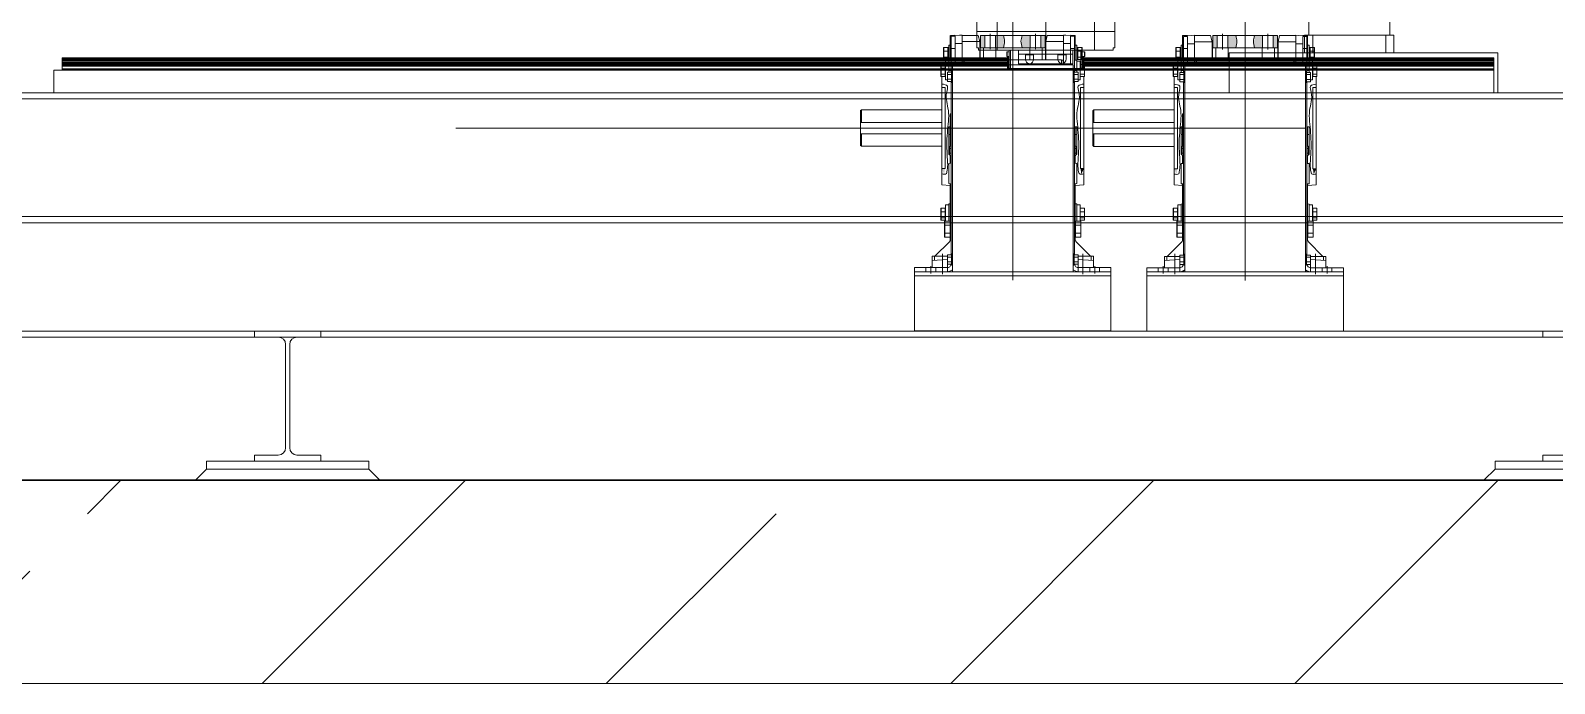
# Model space of a CAD drawing. Header units: millimetres. Extents: x 51154 to 151340, y -24069 to 30962.
# Drawn here: x 117913 to 119790, y -4100 to -3296 of the extents above; entities that cross this region are included whole.
import ezdxf

# ---------------------------------------------------------------- set-up
doc = ezdxf.new("R2010")
doc.units = ezdxf.units.MM
doc.linetypes.add('IMPORT-CENTER _5_', pattern=[10160, 6350, -1270, 1270, -1270])
for name, color, linetype, lineweight, true_color in [('_____KCI_M_1_Centerlines-1', 9, 'IMPORT-CENTER _5_', 9, 0x808080), ('Ломаная-1-1', 9, 'Continuous', 9, 0x808080), ('Партер_ТХ_для_Разрез_dwg _2_-1', 9, 'Continuous', 9, 0x808080)]:
    doc.layers.add(name, color=color, linetype=linetype, lineweight=lineweight, true_color=true_color)
for name, color, linetype, lineweight in [('Стены', 7, 'Continuous', 9), ('Структура _1_', 7, 'Continuous', 18), ('Штриховка разреза-2', 7, 'Continuous', 9)]:
    doc.layers.add(name, color=color, linetype=linetype, lineweight=lineweight)

# ---------------------------------------------------------------- blocks, each defined once
blk = doc.blocks.new('Партер_ТХ_для_Разрез_dwg_A$Cc40ad28d-8380828-Разрез 1-1')
at = {"layer": 'Ломаная-1-1'}
for p, q in [((115086.2, -3532.3), (119976.2, -3532.3)), ((115086.2, -3666), (119976.2, -3666)), ((118227, -3682.3), (118227, -3809.5)), ((118232, -3809.5), (118232, -3682.3)), ((114984.8, -3849), (120065, -3849)), ((118129.5, -3835.9), (118116.4, -3849)), ((119717.2, -3835.9), (119704, -3849))]:
    blk.add_line(p, q, dxfattribs=at)
at = {"layer": 'Ломаная-1-1', "flags": 128}
for points in [[(119389.5, -3372.2), (119720.5, -3372.2), (119720.5, -3323.2), (119389.5, -3323.2)], [(119976.2, -3524.8), (115086.2, -3524.8), (115086.2, -3673.4), (119976.2, -3673.4)]]:
    blk.add_lwpolyline(points, close=True, dxfattribs=at)
for points in [[(115133.7, -3379.7), (115104.2, -3379.7), (115104.2, -3372.3), (115186.2, -3372.3), (119876.2, -3372.3), (119958.2, -3372.3), (119958.2, -3379.6), (119928.7, -3379.6)], [(115156.7, -3379.7), (115186.2, -3379.7), (119876.2, -3379.7), (119905.7, -3379.6)], [(118241, -3673.3), (118270.5, -3673.3), (118270.5, -3665.9), (118188.5, -3665.9), (118188.5, -3673.3), (118218, -3673.3)], [(119828.7, -3673.3), (119858.2, -3673.3), (119858.2, -3665.9), (119776.2, -3665.9), (119776.2, -3673.3), (119805.7, -3673.3)], [(118329.5, -3835.9), (118129.5, -3835.9), (118129.5, -3825.9), (118229.5, -3825.9), (118329.5, -3825.9), (118329.5, -3835.9), (118342.7, -3849)], [(118218, -3818.5), (118188.5, -3818.5), (118188.5, -3825.9), (118270.5, -3825.9), (118270.5, -3818.5), (118241, -3818.5)], [(119930.3, -3849), (119917.2, -3835.9), (119717.2, -3835.9), (119717.2, -3825.9), (119817.2, -3825.9), (119917.2, -3825.9), (119917.2, -3835.9)], [(119805.7, -3818.5), (119776.2, -3818.5), (119776.2, -3825.9), (119858.2, -3825.9), (119858.2, -3818.5), (119828.7, -3818.5)]]:
    blk.add_lwpolyline(points, dxfattribs=at)
at = {"layer": 'Ломаная-1-1'}
for centre, start, end in [((118218, -3682.3), 0, 90), ((118241, -3682.3), 90, 180), ((118218, -3809.5), 270, 0), ((118241, -3809.5), 180, 270)]:
    blk.add_arc(centre, 9, start, end, dxfattribs=at)
blk = doc.blocks.new('Партер_ТХ_для_Разрез_dwg_A$Ca032e617-8380829-Разрез 1-1')
at = {"layer": 'Ломаная-1-1', "flags": 128}
for points in [[(119587.6, -3301.2), (119587.6, -3284.2), (119562.6, -3284.2), (119512.6, -3284.2), (119487.6, -3284.2), (119487.6, -3301.2)], [(119492.6, -3323.2), (119482.6, -3323.2), (119482.6, -3301.2), (119492.6, -3301.2)], [(119582.6, -3301.2), (119492.6, -3301.2), (119492.6, -3323.2), (119582.6, -3323.2), (119582.6, -3301.2), (119592.6, -3301.2)], [(119592.6, -3301.2), (119592.6, -3323.2), (119582.6, -3323.2)]]:
    blk.add_lwpolyline(points, dxfattribs=at)
blk = doc.blocks.new('Партер_ТХ_для_Разрез_dwg _2_-8380805-Разрез 1-1')
at = {"layer": 'Ломаная-1-1'}
h = blk.add_hatch(color=256, dxfattribs=at)
h.paths.add_polyline_path([(119101.5, -3316.7), (119111.5, -3316.7), (119112.3, -3304.7), (119111.5, -3301.7), (119101.5, -3301.7)], flags=0)
h.paths.add_polyline_path([(119163, -3316.7), (119163, -3301.7), (119157.5, -3301.7), (119157.5, -3316.7)], flags=0)
h.paths.add_polyline_path([(119088.5, -3316.7), (119088.5, -3301.7), (119083, -3301.7), (119083, -3316.7)], flags=0)
h.paths.add_polyline_path([(119144.5, -3316.7), (119144.5, -3301.7), (119134.5, -3301.7), (119133.7, -3313.7), (119134.5, -3316.7)], flags=0)
h = blk.add_hatch(color=256, dxfattribs=at)
h.paths.add_polyline_path([(119387.8, -3316.8), (119397.8, -3316.8), (119398.6, -3304.8), (119397.8, -3301.8), (119387.8, -3301.8)], flags=0)
h.paths.add_polyline_path([(119449.3, -3316.8), (119449.3, -3301.8), (119443.8, -3301.8), (119443.8, -3316.8)], flags=0)
h.paths.add_polyline_path([(119374.8, -3316.8), (119374.8, -3301.8), (119369.3, -3301.8), (119369.3, -3316.8)], flags=0)
h.paths.add_polyline_path([(119430.8, -3316.8), (119430.8, -3301.8), (119420.8, -3301.8), (119420, -3313.8), (119420.8, -3316.8)], flags=0)
h = blk.add_hatch(color=256, dxfattribs=at)
h.paths.add_polyline_path([(119039.5, -3465.7), (119041.8, -3439.1), (119039.5, -3415.7)], flags=0)
h.paths.add_polyline_path([(119038.5, -3472.7), (119039.5, -3465.7), (119035.5, -3465.7)], flags=0)
h = blk.add_hatch(color=256, dxfattribs=at)
h.paths.add_polyline_path([(119325.8, -3465.8), (119328.1, -3439.2), (119325.8, -3415.8)], flags=0)
h.paths.add_polyline_path([(119324.8, -3472.8), (119325.8, -3465.8), (119321.8, -3465.8)], flags=0)
for points in [[(119207.5, -3472.7), (119210.5, -3465.7), (119206.5, -3465.7)], [(119493.8, -3472.8), (119496.8, -3465.8), (119492.8, -3465.8)]]:
    blk.add_hatch(color=256, dxfattribs=at).paths.add_polyline_path(points, flags=0)
at = {"layer": '_____KCI_M_1_Centerlines-1'}
blk.add_line((119123, -2849.2), (119123, -3603.3), dxfattribs=at)
at = {"layer": 'Ломаная-1-1'}
for p, q in [((119409.3, -2849.3), (119409.3, -3603.4)), ((119163.6, -3177.1), (119163.6, -3331.6)), ((119060.5, -3301.3), (119051.5, -3301.7)), ((119088.5, -3301.7), (119088.5, -3316.7)), ((119095, -3299.7), (119095, -3318.7)), ((119101.5, -3301.7), (119101.5, -3316.7)), ((119144.5, -3301.7), (119144.5, -3316.7)), ((119151, -3299.7), (119151, -3318.7)), ((119157.5, -3301.7), (119157.5, -3316.7)), ((119185.5, -3301.3), (119194.5, -3301.7)), ((119346.8, -3301.4), (119337.8, -3301.8)), ((119374.8, -3301.8), (119374.8, -3316.8)), ((119381.3, -3299.8), (119381.3, -3318.8)), ((119387.8, -3301.8), (119387.8, -3316.8)), ((119430.8, -3301.8), (119430.8, -3316.8)), ((119437.3, -3299.8), (119437.3, -3318.8)), ((119443.8, -3301.8), (119443.8, -3316.8)), ((119471.8, -3301.4), (119480.8, -3301.8)), ((119037.9, -3316.3), (119043, -3316.3)), ((119043.2, -3317.2), (119044, -3317.2)), ((119047, -3322.1), (119046, -3322.1)), ((119060.5, -3311.7), (119052, -3311.7)), ((119052, -3317.7), (119052, -3337.7)), ((119086.8, -3331.7), (119086.8, -3316.7)), ((119087, -3316.7), (119087, -3331.7)), ((119102, -3316.7), (119102, -3331.7)), ((119116, -3321.9), (119116, -3327.4)), ((119118.6, -3319.7), (119118.6, -3342.2)), ((119130.2, -3319.7), (119130.2, -3324.5)), ((119144, -3331.7), (119144, -3316.7)), ((119159, -3331.7), (119159, -3316.7)), ((119159.2, -3316.7), (119159.2, -3331.7)), ((119185.5, -3309.2), (119163.5, -3309.2)), ((119185.5, -3311.7), (119185.5, -3337.7)), ((119202.8, -3317.2), (119202, -3317.2)), ((119208.6, -3321.9), (119211.2, -3321.9)), ((119324.2, -3316.4), (119329.3, -3316.4)), ((119329.5, -3317.3), (119330.3, -3317.3)), ((119333.3, -3322.2), (119332.3, -3322.2)), ((119346.8, -3311.8), (119338.3, -3311.8)), ((119338.3, -3317.8), (119338.3, -3337.8)), ((119373.1, -3331.8), (119373.1, -3316.8)), ((119373.3, -3316.8), (119373.3, -3331.8)), ((119388.3, -3316.8), (119388.3, -3331.8)), ((119430.3, -3331.8), (119430.3, -3316.8)), ((119445.3, -3331.8), (119445.3, -3316.8)), ((119445.5, -3316.8), (119445.5, -3331.8)), ((119471.8, -3309.3), (119449.8, -3309.3)), ((119471.8, -3311.8), (119471.8, -3337.8)), ((119489.1, -3317.3), (119488.3, -3317.3)), ((119116.6, -3329.7), (117951.5, -3329.7)), ((119116.6, -3331.3), (117951.5, -3331.3)), ((119116.6, -3331.6), (117951.5, -3331.6)), ((119116.6, -3332.7), (117951.5, -3332.7)), ((119116.6, -3333.2), (117951.5, -3333.2)), ((119116.6, -3335.6), (117951.5, -3335.6)), ((119116.6, -3336.8), (117951.5, -3336.8)), ((119116.6, -3337.1), (117951.5, -3337.1)), ((119116.6, -3338.3), (117951.5, -3338.3)), ((119116.6, -3339.6), (117951.5, -3339.6)), ((119034.5, -3341.9), (119034.5, -3349.1)), ((119034.7, -3337.3), (119039.8, -3337.3)), ((119044, -3330.2), (119043.2, -3330.2)), ((119044, -3332.2), (119044, -3344.7)), ((119062.5, -3335.2), (119063, -3334.7)), ((119116.6, -3338.7), (119116.6, -3336.1)), ((119183.5, -3335.2), (119183, -3334.7)), ((119202, -3330.2), (119202.8, -3330.2)), ((119206, -3337.5), (119206.2, -3337.3)), ((119208.6, -3343.2), (119208.6, -3342.2)), ((119715.8, -3329.7), (119210.6, -3329.7)), ((119715.8, -3330.1), (119210.6, -3330.1)), ((119715.8, -3331.3), (119210.6, -3331.3)), ((119715.8, -3331.6), (119210.6, -3331.6)), ((119715.8, -3332.7), (119210.6, -3332.7)), ((119715.8, -3333.2), (119210.6, -3333.2)), ((119715.8, -3335.1), (119210.6, -3335.1)), ((119715.8, -3335.6), (119210.6, -3335.6)), ((119210.6, -3338.7), (119210.6, -3336.1)), ((119715.8, -3336.8), (119210.6, -3336.8)), ((119715.8, -3337.1), (119210.6, -3337.1)), ((119715.8, -3338.3), (119210.6, -3338.3)), ((119715.8, -3339.3), (119210.6, -3339.3)), ((119715.8, -3339.6), (119210.6, -3339.6)), ((119320.8, -3342), (119320.8, -3349.3)), ((119321, -3337.4), (119326.1, -3337.4)), ((119330.3, -3330.3), (119329.5, -3330.3)), ((119330.3, -3332.3), (119330.3, -3344.8)), ((119348.8, -3335.3), (119349.3, -3334.8)), ((119469.8, -3335.3), (119469.3, -3334.8)), ((119488.3, -3330.3), (119489.1, -3330.3)), ((119492.3, -3337.6), (119492.5, -3337.4)), ((119116.6, -3342.8), (117951.5, -3342.8)), ((117951.5, -3343.2), (117951.5, -3344.2)), ((119034.7, -3352.2), (119039.8, -3352.2)), ((119042.5, -3349.8), (119042.5, -3355.6)), ((119203.5, -3355.6), (119198.5, -3355.6)), ((119211.3, -3352.2), (119206.2, -3352.2)), ((119715.8, -3342.8), (119210.6, -3342.8)), ((119321, -3352.3), (119326.1, -3352.3)), ((119328.8, -3349.9), (119328.8, -3355.7)), ((119489.8, -3355.7), (119484.8, -3355.7)), ((119497.6, -3352.3), (119492.5, -3352.3)), ((118436.9, -3415.7), (119197.5, -3415.7)), ((118723.2, -3415.8), (119483.8, -3415.8)), ((118935.5, -3422.7), (118935.5, -3408.7)), ((119221.8, -3422.8), (119221.8, -3408.8)), ((119045.5, -3443.8), (119044, -3443.7)), ((119045.5, -3440.8), (119047, -3440.8)), ((119045.5, -3446.6), (119047, -3446.6)), ((119046, -3449.5), (119046, -3459.1)), ((119200, -3449.5), (119200, -3459.1)), ((119331.8, -3443.9), (119330.3, -3443.8)), ((119331.8, -3440.9), (119333.3, -3440.9)), ((119331.8, -3446.7), (119333.3, -3446.7)), ((119332.3, -3449.6), (119332.3, -3459.2)), ((119486.3, -3449.6), (119486.3, -3459.2)), ((119200, -3484.3), (119200, -3494.3)), ((119486.3, -3484.4), (119486.3, -3494.4)), ((119047, -3494.3), (119046, -3494.3)), ((119333.3, -3494.4), (119332.3, -3494.4)), ((119034.7, -3514.3), (119039.8, -3514.3)), ((119039.8, -3529.2), (119040, -3528.9)), ((119211.3, -3514.3), (119206.2, -3514.3)), ((119321, -3514.4), (119326.1, -3514.4)), ((119497.6, -3514.4), (119492.5, -3514.4)), ((119047, -3532.2), (119046, -3532.2)), ((119046, -3548.2), (119047, -3548.2)), ((119200, -3532.2), (119199, -3532.2)), ((119199, -3548.2), (119200, -3548.2)), ((119333.3, -3532.3), (119332.3, -3532.3)), ((119332.3, -3548.3), (119333.3, -3548.3)), ((119486.3, -3532.3), (119485.3, -3532.3)), ((119485.3, -3548.3), (119486.3, -3548.3)), ((119045.1, -3555.7), (119027.1, -3573.7)), ((119200.9, -3555.7), (119218.9, -3573.7)), ((119331.4, -3555.8), (119313.4, -3573.8)), ((119487.2, -3555.8), (119505.2, -3573.8)), ((119022, -3585.7), (119022, -3594.7)), ((119026.4, -3573.7), (119026.4, -3578.5)), ((119036.5, -3570.7), (119036.5, -3595.7)), ((119042.5, -3574.8), (119047.5, -3574.8)), ((119203.5, -3580.6), (119198.5, -3580.6)), ((119209.5, -3570.7), (119209.5, -3595.7)), ((119219.7, -3573.7), (119219.7, -3578.5)), ((119222.5, -3587.7), (119222.5, -3578.7)), ((119224, -3585.7), (119224, -3594.7)), ((119308.3, -3585.8), (119308.3, -3594.8)), ((119312.6, -3573.8), (119312.6, -3578.7)), ((119322.8, -3570.8), (119322.8, -3595.8)), ((119328.8, -3574.9), (119333.8, -3574.9)), ((119489.8, -3580.7), (119484.8, -3580.7)), ((119495.8, -3570.8), (119495.8, -3595.8)), ((119506, -3573.8), (119506, -3578.7)), ((119508.8, -3587.8), (119508.8, -3578.8)), ((119510.3, -3585.8), (119510.3, -3594.8)), ((119016, -3587.7), (119016, -3592.7)), ((119028, -3587.7), (119028, -3592.7)), ((119218, -3587.7), (119218, -3592.7)), ((119230, -3587.7), (119230, -3592.7)), ((119302.3, -3587.8), (119302.3, -3592.8)), ((119314.3, -3587.8), (119314.3, -3592.8)), ((119504.3, -3587.8), (119504.3, -3592.8)), ((119516.3, -3587.8), (119516.3, -3592.8)), ((119474, -3849.1), (115674.7, -3849.1))]:
    blk.add_line(p, q, dxfattribs=at)
at = {"layer": 'Ломаная-1-1', "flags": 128}
for points in [[(119103.6, -3279.7), (119078.6, -3279.7), (119078.6, -3296.7), (119103.6, -3296.7), (119103.6, -3319.7), (119223.6, -3319.7), (119246.5, -3319.7), (119246.5, -3317.2)], [(119223.6, -3279.7), (119103.6, -3279.7), (119103.6, -3296.7), (119223.6, -3296.7), (119223.6, -3319.7)], [(119046, -3332.1), (119046, -3322.1), (119046, -3301.7), (119051.5, -3301.4), (119051.5, -3301.7), (119051.5, -3302.7)], [(119047, -3346.9), (119047, -3317.7), (119052, -3317.7), (119052, -3302.7), (119047, -3302.7), (119047, -3317.7)], [(119057.5, -3301.4), (119060.5, -3301.3), (119060.5, -3311.7), (119060.5, -3337.7)], [(119060.5, -3301.7), (119080.5, -3301.7), (119082.5, -3309.2)], [(119246.7, -3316.7), (119248.6, -3316.7), (119248.6, -3296.7), (119223.6, -3296.7), (119103.6, -3296.7), (119078.6, -3296.7), (119078.6, -3316.7), (119080.4, -3316.7)], [(119083, -3316.7), (119083, -3301.7), (119163, -3301.7), (119163, -3316.7), (119163.2, -3316.7), (119163.2, -3331.7)], [(119185.5, -3301.7), (119165.5, -3301.7), (119163.5, -3309.2), (119163.5, -3331.7)], [(119188.5, -3301.4), (119185.5, -3301.3), (119185.5, -3311.7), (119194, -3311.7)], [(119199, -3346.9), (119199, -3317.7), (119199, -3302.7), (119194, -3302.7), (119194, -3317.7)], [(119194.5, -3302.7), (119194.5, -3301.7), (119194.5, -3301.4), (119200, -3301.7), (119200, -3322.1)], [(119332.3, -3332.2), (119332.3, -3322.2), (119332.3, -3301.8), (119337.8, -3301.5), (119337.8, -3301.8), (119337.8, -3302.8)], [(119333.3, -3347.1), (119333.3, -3317.8), (119338.3, -3317.8), (119338.3, -3302.8), (119333.3, -3302.8), (119333.3, -3317.8)], [(119343.8, -3301.5), (119346.8, -3301.4), (119346.8, -3311.8), (119346.8, -3337.8)], [(119346.8, -3301.8), (119366.8, -3301.8), (119368.8, -3309.3)], [(119369.3, -3316.8), (119369.3, -3301.8), (119449.3, -3301.8), (119449.3, -3316.8), (119449.5, -3316.8), (119449.5, -3331.8)], [(119471.8, -3301.8), (119451.8, -3301.8), (119449.8, -3309.3), (119449.8, -3331.8)], [(119474.8, -3301.5), (119471.8, -3301.4), (119471.8, -3311.8), (119480.3, -3311.8)], [(119485.3, -3347.1), (119485.3, -3317.8), (119485.3, -3302.8), (119480.3, -3302.8), (119480.3, -3317.8)], [(119480.8, -3302.8), (119480.8, -3301.8), (119480.8, -3301.5), (119486.3, -3301.8), (119486.3, -3322.2)], [(119043.2, -3317.7), (119043.2, -3316.5), (119043, -3316.3), (119043, -3320.8), (119037.9, -3320.8), (119037.9, -3316.3), (119037.7, -3316.5), (119037.7, -3320.9), (119037.9, -3320.8), (119037.9, -3328.3), (119043, -3328.3), (119043.2, -3328.1), (119043.2, -3323.7), (119043.2, -3320.9), (119043.2, -3323)], [(119037.7, -3320.9), (119037.7, -3328.1), (119037.7, -3330.9), (119037.9, -3331.2)], [(119043.2, -3319.7), (119043.2, -3320.9), (119043, -3320.8), (119043, -3328.3), (119043, -3331.2), (119043.2, -3330.9), (119043.2, -3330.2)], [(119046, -3313.6), (119044, -3313.7), (119044, -3332.2), (119046, -3332.1), (119047, -3332.1)], [(119060.5, -3309.2), (119082.5, -3309.2), (119082.5, -3331.7)], [(119103.6, -3319.7), (119080.6, -3319.7), (119080.6, -3317.2)], [(119082.8, -3331.7), (119082.8, -3316.7), (119083, -3316.7), (119163, -3316.7)], [(119118.6, -3327.4), (119116, -3327.4), (119115.6, -3327), (119115.6, -3322.3), (119116, -3321.9), (119118.6, -3321.9)], [(119208.6, -3338.8), (119209.6, -3338.8), (119209.6, -3343.2), (119208.6, -3343.2), (119207, -3343.2), (119207, -3342.2), (119207, -3319.7), (119207, -3342.2), (119120.2, -3342.2), (119120.2, -3319.7), (119120.2, -3342.2), (119120.2, -3343.2), (119118.6, -3343.2), (119117.6, -3343.2), (119117.6, -3338.8), (119118.6, -3338.8)], [(119208.6, -3319.7), (119208.6, -3342.2), (119207, -3342.2), (119207, -3343.2), (119120.2, -3343.2), (119120.2, -3342.2), (119118.6, -3342.2), (119118.6, -3343.2)], [(119197, -3324.5), (119197, -3336.4), (119183.6, -3336.4), (119143.6, -3336.4), (119130.2, -3336.4), (119130.2, -3324.5), (119197, -3324.5), (119197, -3319.7)], [(119199, -3317.7), (119194, -3317.7), (119194, -3337.7)], [(119199, -3322.1), (119200, -3322.1), (119200, -3332.1)], [(119202, -3344.7), (119202, -3332.2), (119202, -3313.7), (119200, -3313.6)], [(119202.8, -3317.7), (119202.8, -3316.5), (119203, -3316.3)], [(119208.3, -3330.9), (119208.1, -3331.2), (119208.1, -3328.3), (119203, -3328.3), (119203, -3320.8), (119202.8, -3320.9), (119202.8, -3319.7)], [(119202.8, -3323), (119202.8, -3320.9), (119202.8, -3323.7), (119202.8, -3328.1), (119203, -3328.3), (119203, -3331.2), (119208.1, -3331.2)], [(119208.1, -3316.3), (119203, -3316.3), (119203, -3320.8), (119208.1, -3320.8), (119208.1, -3328.3), (119208.3, -3328.1), (119208.3, -3330.9)], [(119208.3, -3328.1), (119208.3, -3320.9), (119208.1, -3320.8), (119208.1, -3316.3), (119208.3, -3316.5), (119208.3, -3320.9)], [(119208.6, -3327.4), (119211.2, -3327.4), (119211.6, -3327), (119211.6, -3322.3), (119211.2, -3321.9), (119211.2, -3327.4)], [(119329.5, -3317.9), (119329.5, -3316.6), (119329.3, -3316.4), (119329.3, -3321), (119324.2, -3321), (119324.2, -3316.4), (119324, -3316.6), (119324, -3321), (119324.2, -3321), (119324.2, -3328.4), (119329.3, -3328.4), (119329.5, -3328.3), (119329.5, -3323.8), (119329.5, -3321), (119329.5, -3323.1)], [(119324, -3321), (119324, -3328.3), (119324, -3331), (119324.2, -3331.3)], [(119329.5, -3319.8), (119329.5, -3321), (119329.3, -3321), (119329.3, -3328.4), (119329.3, -3331.3), (119329.5, -3331), (119329.5, -3330.3)], [(119332.3, -3313.7), (119330.3, -3313.8), (119330.3, -3332.3), (119332.3, -3332.2), (119333.3, -3332.2)], [(119346.8, -3309.3), (119368.8, -3309.3), (119368.8, -3331.8)], [(119369.1, -3331.8), (119369.1, -3316.8), (119369.3, -3316.8), (119449.3, -3316.8)], [(119485.3, -3317.8), (119480.3, -3317.8), (119480.3, -3337.8)], [(119485.3, -3322.2), (119486.3, -3322.2), (119486.3, -3332.2)], [(119488.3, -3344.8), (119488.3, -3332.3), (119488.3, -3313.8), (119486.3, -3313.7)], [(119489.1, -3317.9), (119489.1, -3316.6), (119489.3, -3316.4)], [(119494.6, -3331), (119494.4, -3331.3), (119494.4, -3328.4), (119489.3, -3328.4), (119489.3, -3321), (119489.1, -3321), (119489.1, -3319.8)], [(119489.1, -3323.1), (119489.1, -3321), (119489.1, -3323.8), (119489.1, -3328.3), (119489.3, -3328.4), (119489.3, -3331.3), (119494.4, -3331.3)], [(119494.4, -3316.4), (119489.3, -3316.4), (119489.3, -3321), (119494.4, -3321), (119494.4, -3328.4), (119494.6, -3328.3), (119494.6, -3331)], [(119494.6, -3328.3), (119494.6, -3321), (119494.4, -3321), (119494.4, -3316.4), (119494.6, -3316.6), (119494.6, -3321)], [(119715.8, -3344.2), (119715.8, -3372.2), (117941.5, -3372.2), (117941.5, -3344.2), (119715.8, -3344.2), (119715.8, -3329.2), (119210.6, -3329.2)], [(119116.6, -3329.2), (117951.5, -3329.2), (117951.5, -3329.7), (117951.5, -3330.1), (119116.6, -3330.1)], [(117951.5, -3330.1), (117951.5, -3331.3), (117951.5, -3331.6), (117951.5, -3332.7), (117951.5, -3333.2), (117951.5, -3335.1), (119116.6, -3335.1)], [(117951.5, -3335.1), (117951.5, -3335.6), (117951.5, -3336.8), (117951.5, -3337.1), (117951.5, -3338.3), (117951.5, -3339.3), (119116.6, -3339.3)], [(119715.8, -3343.2), (117951.5, -3343.2), (117951.5, -3342.8), (117951.5, -3339.6), (117951.5, -3339.3)], [(119040, -3341.9), (119039.8, -3341.8), (119034.7, -3341.8), (119034.7, -3337.3), (119034.5, -3337.5), (119034.5, -3341.9), (119034.7, -3341.8), (119034.7, -3349.3), (119034.5, -3349.1), (119034.5, -3351.9), (119034.7, -3352.2), (119034.7, -3349.3), (119039.8, -3349.3), (119039.8, -3352.2), (119040, -3351.9)], [(119037.7, -3328.1), (119037.9, -3328.3), (119037.9, -3331.2), (119043, -3331.2)], [(119040, -3337.5), (119039.8, -3337.3), (119039.8, -3341.8), (119039.8, -3349.3), (119040, -3349.1)], [(119042.5, -3356.2), (119040, -3356.2), (119040, -3336.6), (119040, -3333.2), (119044, -3333.2)], [(119043.2, -3328.9), (119043.2, -3328.1), (119043.2, -3326.1)], [(119060.5, -3332.1), (119062.5, -3332.2), (119062.5, -3337.7)], [(119063, -3337.7), (119063, -3331.7), (119123, -3331.7), (119183, -3331.7), (119183, -3337.7)], [(119116.6, -3327.4), (119116.6, -3329.3), (119117.6, -3328.8), (119117.6, -3327.4)], [(119116.6, -3332.3), (119117.6, -3331.8), (119117.6, -3336.6), (119116.6, -3336.1), (119116.6, -3332.3), (119116.6, -3329.3)], [(119117.6, -3343.2), (119116.6, -3343.2), (119116.6, -3338.7), (119117.6, -3338.8), (119117.6, -3336.6), (119118.6, -3336.6)], [(119118.6, -3328.8), (119117.6, -3328.8), (119117.6, -3331.8), (119118.6, -3331.8)], [(119148.6, -3330.5), (119148.6, -3325.7), (119138.6, -3325.7), (119138.6, -3330.5)], [(119188.6, -3330.5), (119188.6, -3325.7), (119178.6, -3325.7), (119178.6, -3330.5)], [(119185.5, -3332.1), (119183.5, -3332.2), (119183.5, -3337.7)], [(119202, -3332.2), (119200, -3332.1), (119199, -3332.1)], [(119203.5, -3356.2), (119206, -3356.2), (119206, -3336.6), (119206, -3333.2), (119202, -3333.2)], [(119202.8, -3328.9), (119202.8, -3328.1), (119202.8, -3326.1)], [(119203, -3331.2), (119202.8, -3330.9), (119202.8, -3330.2)], [(119206, -3341.9), (119206.2, -3341.8), (119206.2, -3337.3), (119211.3, -3337.3), (119211.5, -3337.5), (119211.5, -3341.9), (119211.3, -3341.8), (119206.2, -3341.8), (119206.2, -3349.3), (119211.3, -3349.3), (119211.3, -3341.8), (119211.3, -3337.3)], [(119208.6, -3328.8), (119209.6, -3328.8), (119209.6, -3331.8), (119208.6, -3331.8)], [(119210.6, -3332.3), (119209.6, -3331.8), (119209.6, -3336.6), (119208.6, -3336.6)], [(119210.6, -3327.4), (119210.6, -3329.3), (119209.6, -3328.8), (119209.6, -3327.4)], [(119209.6, -3343.2), (119210.6, -3343.2), (119210.6, -3338.7), (119209.6, -3338.8), (119209.6, -3336.6), (119210.6, -3336.1), (119210.6, -3332.3), (119210.6, -3329.3)], [(119211.5, -3349.1), (119211.5, -3351.9), (119211.3, -3352.2), (119211.3, -3349.3), (119211.5, -3349.1), (119211.5, -3341.9)], [(119326.3, -3342), (119326.1, -3342), (119321, -3342), (119321, -3337.4), (119320.8, -3337.6), (119320.8, -3342), (119321, -3342), (119321, -3349.4), (119320.8, -3349.3), (119320.8, -3352), (119321, -3352.3), (119321, -3349.4), (119326.1, -3349.4), (119326.1, -3352.3), (119326.3, -3352)], [(119324, -3328.3), (119324.2, -3328.4), (119324.2, -3331.3), (119329.3, -3331.3)], [(119326.3, -3337.6), (119326.1, -3337.4), (119326.1, -3342), (119326.1, -3349.4), (119326.3, -3349.3)], [(119328.8, -3356.3), (119326.3, -3356.3), (119326.3, -3336.7), (119326.3, -3333.3), (119330.3, -3333.3)], [(119329.5, -3329), (119329.5, -3328.3), (119329.5, -3326.2)], [(119346.8, -3332.2), (119348.8, -3332.3), (119348.8, -3337.8)], [(119349.3, -3337.8), (119349.3, -3331.8), (119409.3, -3331.8), (119469.3, -3331.8), (119469.3, -3337.8)], [(119471.8, -3332.2), (119469.8, -3332.3), (119469.8, -3337.8)], [(119488.3, -3332.3), (119486.3, -3332.2), (119485.3, -3332.2)], [(119489.8, -3356.3), (119492.3, -3356.3), (119492.3, -3336.7), (119492.3, -3333.3), (119488.3, -3333.3)], [(119489.1, -3329), (119489.1, -3328.3), (119489.1, -3326.2)], [(119489.3, -3331.3), (119489.1, -3331), (119489.1, -3330.3)], [(119492.3, -3342), (119492.5, -3342), (119492.5, -3337.4), (119497.6, -3337.4), (119497.8, -3337.6), (119497.8, -3342), (119497.6, -3342), (119492.5, -3342), (119492.5, -3349.4)], [(119497.6, -3337.4), (119497.6, -3342), (119497.6, -3349.4), (119492.5, -3349.4)], [(119497.8, -3349.3), (119497.8, -3352), (119497.6, -3352.3), (119497.6, -3349.4), (119497.8, -3349.3), (119497.8, -3342)], [(119046, -3486.3), (119035.5, -3485.7), (119035.5, -3415.7), (119035.5, -3352.2)], [(119047.5, -3346.9), (119042.5, -3346.9), (119042.5, -3349.8), (119047.5, -3349.8)], [(119047.5, -3358.5), (119042.5, -3358.5), (119042.5, -3355.6), (119047.5, -3355.6)], [(119047, -3344.7), (119044, -3344.7), (119044, -3346.9)], [(119047, -3552.7), (119047, -3571.9), (119047, -3358.5), (119047, -3377.7)], [(119048.5, -3345.8), (119047.5, -3345.8), (119047.5, -3346.7), (119047.5, -3359.6), (119048.5, -3359.6)], [(119197.5, -3359.6), (119198.5, -3359.6), (119198.5, -3346.7), (119198.5, -3345.8), (119197.5, -3345.8)], [(119203.5, -3349.8), (119203.5, -3346.9), (119198.5, -3346.9)], [(119198.5, -3358.5), (119203.5, -3358.5), (119203.5, -3355.6), (119203.5, -3349.8), (119198.5, -3349.8)], [(119199, -3344.7), (119202, -3344.7), (119202, -3346.9)], [(119199, -3377.7), (119199, -3358.5), (119199, -3571.9), (119199, -3552.7)], [(119200, -3486.3), (119210.5, -3485.7), (119210.5, -3415.7), (119210.5, -3352.2)], [(119206, -3349.1), (119206.2, -3349.3), (119206.2, -3352.2), (119206, -3351.9)], [(119332.3, -3486.4), (119321.8, -3485.8), (119321.8, -3415.8), (119321.8, -3352.3)], [(119333.8, -3347.1), (119328.8, -3347.1), (119328.8, -3349.9), (119333.8, -3349.9)], [(119333.8, -3358.6), (119328.8, -3358.6), (119328.8, -3355.7), (119333.8, -3355.7)], [(119333.3, -3344.8), (119330.3, -3344.8), (119330.3, -3347.1)], [(119333.3, -3552.8), (119333.3, -3572.1), (119333.3, -3358.6), (119333.3, -3377.8)], [(119334.8, -3345.9), (119333.8, -3345.9), (119333.8, -3346.9), (119333.8, -3359.7), (119334.8, -3359.7)], [(119483.8, -3359.7), (119484.8, -3359.7), (119484.8, -3346.9), (119484.8, -3345.9), (119483.8, -3345.9)], [(119489.8, -3349.9), (119489.8, -3347.1), (119484.8, -3347.1)], [(119484.8, -3358.6), (119489.8, -3358.6), (119489.8, -3355.7), (119489.8, -3349.9), (119484.8, -3349.9)], [(119485.3, -3344.8), (119488.3, -3344.8), (119488.3, -3347.1)], [(119485.3, -3377.8), (119485.3, -3358.6), (119485.3, -3572.1), (119485.3, -3552.8)], [(119486.3, -3486.4), (119496.8, -3485.8), (119496.8, -3415.8), (119496.8, -3352.3)], [(119492.3, -3349.3), (119492.5, -3349.4), (119492.5, -3352.3), (119492.3, -3352)], [(119035.5, -3365.7), (119039.5, -3365.7), (119039.5, -3465.7), (119035.5, -3465.7)], [(119210.5, -3365.7), (119206.5, -3365.7), (119206.5, -3465.7), (119210.5, -3465.7)], [(119321.8, -3365.8), (119325.8, -3365.8), (119325.8, -3465.8), (119321.8, -3465.8)], [(119496.8, -3365.8), (119492.8, -3365.8), (119492.8, -3465.8), (119496.8, -3465.8)], [(118936.5, -3393.2), (118935.5, -3394.2), (118935.5, -3408.7), (119035.5, -3408.7)], [(119035.5, -3393.2), (118936.5, -3393.2), (118936.5, -3408.7)], [(119047, -3398.2), (119046, -3398.2), (119046, -3437.9)], [(119222.8, -3393.3), (119221.8, -3394.3), (119221.8, -3408.8), (119321.8, -3408.8)], [(119321.8, -3393.3), (119222.8, -3393.3), (119222.8, -3408.8)], [(119333.3, -3398.3), (119332.3, -3398.3), (119332.3, -3438.1)], [(119046, -3414.2), (119044, -3414.2), (119044, -3423.7)], [(119200, -3437.9), (119200, -3414.2), (119202, -3414.2), (119202, -3423.7)], [(119332.3, -3414.3), (119330.3, -3414.3), (119330.3, -3423.8)], [(119486.3, -3438.1), (119486.3, -3414.3), (119488.3, -3414.3), (119488.3, -3423.8)], [(118936.5, -3438.2), (118935.5, -3437.2), (118935.5, -3422.7), (119035.5, -3422.7)], [(119035.5, -3438.2), (118936.5, -3438.2), (118936.5, -3422.7)], [(119046, -3423.6), (119044, -3423.7), (119044, -3443.7), (119044, -3448.2), (119045.5, -3448.2)], [(119202, -3443.7), (119202, -3423.7), (119200, -3423.6)], [(119222.8, -3438.3), (119221.8, -3437.3), (119221.8, -3422.8), (119321.8, -3422.8)], [(119321.8, -3438.3), (119222.8, -3438.3), (119222.8, -3422.8)], [(119332.3, -3423.7), (119330.3, -3423.8), (119330.3, -3443.8), (119330.3, -3448.3), (119331.8, -3448.3)], [(119488.3, -3443.8), (119488.3, -3423.8), (119486.3, -3423.7)], [(119047, -3449.5), (119045.5, -3449.5), (119045.5, -3446.6), (119045.5, -3440.8), (119045.5, -3437.9), (119047, -3437.9)], [(119199, -3440.8), (119200.5, -3440.8), (119200.5, -3437.9), (119199, -3437.9)], [(119200.5, -3440.8), (119200.5, -3446.6), (119199, -3446.6)], [(119200.5, -3446.6), (119200.5, -3449.5), (119199, -3449.5)], [(119200.5, -3448.2), (119202, -3448.2), (119202, -3443.7), (119200.5, -3443.8)], [(119333.3, -3449.6), (119331.8, -3449.6), (119331.8, -3446.7), (119331.8, -3440.9), (119331.8, -3438.1), (119333.3, -3438.1)], [(119485.3, -3440.9), (119486.8, -3440.9), (119486.8, -3438.1), (119485.3, -3438.1)], [(119486.8, -3440.9), (119486.8, -3446.7), (119485.3, -3446.7)], [(119486.8, -3446.7), (119486.8, -3449.6), (119485.3, -3449.6)], [(119486.8, -3448.3), (119488.3, -3448.3), (119488.3, -3443.8), (119486.8, -3443.9)], [(119047, -3459.1), (119044, -3459.2), (119044, -3484.2), (119047, -3484.4)], [(119199, -3484.4), (119202, -3484.2), (119202, -3459.2), (119199, -3459.1)], [(119333.3, -3459.2), (119330.3, -3459.3), (119330.3, -3484.3), (119333.3, -3484.5)], [(119485.3, -3484.5), (119488.3, -3484.3), (119488.3, -3459.3), (119485.3, -3459.2)], [(119046, -3484.3), (119046, -3494.3), (119046, -3553.5)], [(119332.3, -3484.4), (119332.3, -3494.4), (119332.3, -3553.7)], [(119040, -3530.4), (119040, -3513.6), (119040, -3510.2), (119044, -3510.2)], [(119044, -3530.4), (119044, -3509.2), (119046, -3509.1)], [(119199, -3494.3), (119200, -3494.3), (119200, -3553.5)], [(119202, -3530.4), (119202, -3509.2), (119200, -3509.1)], [(119206, -3530.4), (119206, -3513.6), (119206, -3510.2), (119202, -3510.2)], [(119326.3, -3530.5), (119326.3, -3513.7), (119326.3, -3510.3), (119330.3, -3510.3)], [(119330.3, -3530.5), (119330.3, -3509.3), (119332.3, -3509.2)], [(119485.3, -3494.4), (119486.3, -3494.4), (119486.3, -3553.7)], [(119488.3, -3530.5), (119488.3, -3509.3), (119486.3, -3509.2)], [(119492.3, -3530.5), (119492.3, -3513.7), (119492.3, -3510.3), (119488.3, -3510.3)], [(119040, -3514.5), (119039.8, -3514.3), (119039.8, -3518.8), (119034.7, -3518.8), (119034.7, -3514.3), (119034.5, -3514.5), (119034.5, -3518.9)], [(119034.5, -3526.1), (119034.7, -3526.3), (119034.7, -3518.8), (119034.5, -3518.9), (119034.5, -3526.1), (119034.5, -3528.9)], [(119034.5, -3528.9), (119034.7, -3529.2), (119039.8, -3529.2), (119039.8, -3526.3), (119034.7, -3526.3), (119034.7, -3529.2)], [(119039, -3545), (119039, -3535.4), (119039, -3530.6), (119039.2, -3530.4)], [(119039, -3535.4), (119039.2, -3535.3), (119039.2, -3530.4), (119045.8, -3530.4), (119046, -3530.6), (119046, -3535.4), (119046, -3545), (119046, -3549.8)], [(119039.2, -3550), (119039.2, -3545.1), (119045.8, -3545.1), (119045.8, -3535.3), (119045.8, -3530.4)], [(119040, -3518.9), (119039.8, -3518.8), (119039.8, -3526.3), (119040, -3526.1)], [(119200.2, -3550), (119200.2, -3545.1), (119200, -3545), (119200, -3535.4), (119200, -3530.6), (119200.2, -3530.4), (119206.8, -3530.4), (119207, -3530.6), (119207, -3535.4)], [(119200, -3535.4), (119200.2, -3535.3), (119200.2, -3530.4)], [(119206.8, -3530.4), (119206.8, -3535.3), (119207, -3535.4), (119207, -3545), (119207, -3549.8), (119206.8, -3550), (119200.2, -3550), (119200, -3549.8), (119200, -3545)], [(119206, -3514.5), (119206.2, -3514.3), (119206.2, -3518.8), (119206, -3518.9)], [(119211.3, -3529.2), (119211.3, -3526.3), (119211.3, -3518.8), (119206.2, -3518.8), (119206.2, -3526.3), (119206.2, -3529.2), (119206, -3528.9)], [(119211.5, -3526.1), (119211.3, -3526.3), (119206.2, -3526.3), (119206, -3526.1)], [(119211.5, -3518.9), (119211.5, -3514.5), (119211.3, -3514.3), (119211.3, -3518.8), (119211.5, -3518.9), (119211.5, -3526.1), (119211.5, -3528.9), (119211.3, -3529.2), (119206.2, -3529.2)], [(119326.3, -3514.6), (119326.1, -3514.4), (119326.1, -3519), (119321, -3519), (119321, -3514.4), (119320.8, -3514.6), (119320.8, -3519)], [(119320.8, -3526.3), (119321, -3526.4), (119321, -3519), (119320.8, -3519), (119320.8, -3526.3), (119320.8, -3529)], [(119320.8, -3529), (119321, -3529.3), (119326.1, -3529.3)], [(119321, -3529.3), (119321, -3526.4), (119326.1, -3526.4), (119326.1, -3529.3), (119326.3, -3529)], [(119326.3, -3519), (119326.1, -3519), (119326.1, -3526.4), (119326.3, -3526.3)], [(119492.3, -3514.6), (119492.5, -3514.4), (119492.5, -3519), (119492.3, -3519)], [(119497.6, -3529.3), (119497.6, -3526.4), (119497.6, -3519), (119492.5, -3519), (119492.5, -3526.4), (119492.5, -3529.3), (119492.3, -3529)], [(119497.8, -3526.3), (119497.6, -3526.4), (119492.5, -3526.4), (119492.3, -3526.3)], [(119497.8, -3519), (119497.6, -3519), (119497.6, -3514.4), (119497.8, -3514.6), (119497.8, -3519), (119497.8, -3526.3), (119497.8, -3529), (119497.6, -3529.3), (119492.5, -3529.3)], [(119046, -3535.4), (119045.8, -3535.3), (119039.2, -3535.3), (119039.2, -3545.1), (119039, -3545), (119039, -3549.8), (119039.2, -3550), (119045.8, -3550), (119046, -3549.8)], [(119045.8, -3550), (119045.8, -3545.1), (119046, -3545)], [(119206.8, -3550), (119206.8, -3545.1), (119207, -3545)], [(119325.3, -3545.1), (119325.3, -3535.5), (119325.3, -3530.8), (119325.5, -3530.5)], [(119325.3, -3535.5), (119325.5, -3535.4), (119325.5, -3530.5), (119332.1, -3530.5), (119332.3, -3530.8), (119332.3, -3535.5), (119332.3, -3545.1), (119332.3, -3549.9)], [(119332.3, -3535.5), (119332.1, -3535.4), (119325.5, -3535.4), (119325.5, -3545.2), (119325.3, -3545.1), (119325.3, -3549.9), (119325.5, -3550.1), (119332.1, -3550.1), (119332.3, -3549.9)], [(119325.5, -3550.1), (119325.5, -3545.2), (119332.1, -3545.2), (119332.1, -3535.4), (119332.1, -3530.5)], [(119332.1, -3550.1), (119332.1, -3545.2), (119332.3, -3545.1)], [(119486.5, -3550.1), (119486.5, -3545.2), (119486.3, -3545.1), (119486.3, -3535.5), (119486.3, -3530.8), (119486.5, -3530.5), (119493.1, -3530.5), (119493.3, -3530.8), (119493.3, -3535.5)], [(119486.3, -3535.5), (119486.5, -3535.4), (119486.5, -3530.5)], [(119493.1, -3530.5), (119493.1, -3535.4), (119493.3, -3535.5), (119493.3, -3545.1), (119493.3, -3549.9), (119493.1, -3550.1), (119486.5, -3550.1), (119486.3, -3549.9), (119486.3, -3545.1)], [(119493.1, -3550.1), (119493.1, -3545.2), (119493.3, -3545.1)], [(119046, -3553.5), (119045.9, -3554.1), (119045.8, -3554.7), (119045.5, -3555.2), (119045.1, -3555.7)], [(119200, -3553.5), (119200.1, -3554.1), (119200.2, -3554.7), (119200.5, -3555.2), (119200.9, -3555.7)], [(119332.3, -3553.7), (119332.2, -3554.2), (119332.1, -3554.8), (119331.8, -3555.3), (119331.4, -3555.8)], [(119486.3, -3553.7), (119486.4, -3554.2), (119486.5, -3554.8), (119486.8, -3555.3), (119487.2, -3555.8)], [(119042.5, -3592.7), (119042.5, -3573.7), (119026.4, -3573.7), (119023.5, -3573.7), (119023.5, -3578.7)], [(119023.5, -3587.7), (119023.5, -3578.7), (119042.5, -3577.7)], [(119042.5, -3580.6), (119042.5, -3574.8), (119042.5, -3571.9), (119047.5, -3571.9)], [(119047.5, -3583.5), (119042.5, -3583.5), (119042.5, -3580.6), (119047.5, -3580.6)], [(119048.5, -3570.8), (119047.5, -3570.8), (119047.5, -3577.7), (119047.5, -3584.6), (119048.5, -3584.6)], [(119197.5, -3584.6), (119198.5, -3584.6), (119198.5, -3571.7), (119198.5, -3570.8), (119197.5, -3570.8)], [(119198.5, -3571.9), (119203.5, -3571.9), (119203.5, -3574.8), (119198.5, -3574.8)], [(119203.5, -3574.8), (119203.5, -3580.6), (119203.5, -3583.5), (119198.5, -3583.5)], [(119203.5, -3592.7), (119203.5, -3573.7), (119219.7, -3573.7), (119222.5, -3573.7), (119222.5, -3578.7), (119203.5, -3577.7)], [(119328.8, -3592.8), (119328.8, -3573.8), (119312.6, -3573.8), (119309.8, -3573.8), (119309.8, -3578.8)], [(119309.8, -3587.8), (119309.8, -3578.8), (119328.8, -3577.8)], [(119328.8, -3580.7), (119328.8, -3574.9), (119328.8, -3572.1), (119333.8, -3572.1)], [(119333.8, -3583.6), (119328.8, -3583.6), (119328.8, -3580.7), (119333.8, -3580.7)], [(119334.8, -3570.9), (119333.8, -3570.9), (119333.8, -3577.8), (119333.8, -3584.7), (119334.8, -3584.7)], [(119483.8, -3584.7), (119484.8, -3584.7), (119484.8, -3571.9), (119484.8, -3570.9), (119483.8, -3570.9)], [(119484.8, -3572.1), (119489.8, -3572.1), (119489.8, -3574.9), (119484.8, -3574.9)], [(119489.8, -3574.9), (119489.8, -3580.7), (119489.8, -3583.6), (119484.8, -3583.6)], [(119489.8, -3592.8), (119489.8, -3573.8), (119506, -3573.8), (119508.8, -3573.8), (119508.8, -3578.8), (119489.8, -3577.8)], [(119042, -3592.7), (119002, -3592.7), (119002, -3587.7), (119042, -3587.7)], [(119023.5, -3592.7), (119123, -3592.7), (119222.5, -3592.7)], [(119204, -3592.7), (119244, -3592.7), (119244, -3587.7), (119204, -3587.7)], [(119328.3, -3592.8), (119288.3, -3592.8), (119288.3, -3587.8), (119328.3, -3587.8)], [(119309.8, -3592.8), (119409.3, -3592.8), (119508.8, -3592.8)], [(119490.3, -3592.8), (119530.3, -3592.8), (119530.3, -3587.8), (119490.3, -3587.8)]]:
    blk.add_lwpolyline(points, dxfattribs=at)
for points in [[(119248.6, -3296.7), (119223.6, -3296.7), (119223.6, -3279.7), (119248.6, -3279.7)], [(119048.5, -3592.7), (119048.5, -3337.7), (119054.5, -3337.7), (119191.5, -3337.7), (119197.5, -3337.7), (119197.5, -3592.7), (119191.5, -3592.7), (119054.5, -3592.7)], [(119334.8, -3592.8), (119334.8, -3337.8), (119340.8, -3337.8), (119477.8, -3337.8), (119483.8, -3337.8), (119483.8, -3592.8), (119477.8, -3592.8), (119340.8, -3592.8)], [(119200.2, -3545.1), (119206.8, -3545.1), (119206.8, -3535.3), (119200.2, -3535.3)], [(119486.5, -3545.2), (119493.1, -3545.2), (119493.1, -3535.4), (119486.5, -3535.4)], [(119244, -3592.7), (119002, -3592.7), (119002, -3597.7), (119244, -3597.7)], [(119244, -3597.7), (119002, -3597.7), (119002, -3665.7), (119244, -3665.7)], [(119530.3, -3592.8), (119288.3, -3592.8), (119288.3, -3597.8), (119530.3, -3597.8)], [(119530.3, -3597.8), (119288.3, -3597.8), (119288.3, -3665.8), (119530.3, -3665.8)]]:
    blk.add_lwpolyline(points, close=True, dxfattribs=at)
at = {"layer": 'Ломаная-1-1'}
for centre, radius, start, end in [((119042, -3582.7), 5, 270, 351.1006), ((119204, -3582.7), 5, 188.8994, 270), ((119328.3, -3582.8), 5, 270, 351.1006), ((119490.3, -3582.8), 5, 188.8994, 270), ((119042, -3582.7), 10, 270, 310.5416), ((119204, -3582.7), 10, 229.4584, 270), ((119328.3, -3582.8), 10, 270, 310.5416), ((119490.3, -3582.8), 10, 229.4584, 270)]:
    blk.add_arc(centre, radius, start, end, dxfattribs=at)
for centre, start_param, end_param in [((119143.6, -3330.5), 1.570796, 3.141593), ((119143.6, -3330.5), 3.141593, 4.712389), ((119183.6, -3330.5), 1.570796, 3.141593), ((119183.6, -3330.5), 3.141593, 4.712389)]:
    blk.add_ellipse(centre, major_axis=(0, 5.96), ratio=0.8391, start_param=start_param, end_param=end_param, dxfattribs=at)
for points, knots in [([(119111.5, -3301.7), (119112.2, -3304.1), (119113.6, -3309), (119112.3, -3314.1), (119111.5, -3316.7)], [0, 0, 0, 0, 7.139102, 15.238889, 15.238889, 15.238889, 15.238889]), ([(119134.5, -3301.7), (119133.8, -3304.1), (119132.4, -3309), (119133.8, -3314.1), (119134.5, -3316.7)], [0, 0, 0, 0, 7.139102, 15.238889, 15.238889, 15.238889, 15.238889]), ([(119397.8, -3301.8), (119398.5, -3304.2), (119399.9, -3309.2), (119398.5, -3314.2), (119397.8, -3316.8)], [0, 0, 0, 0, 7.139102, 15.238889, 15.238889, 15.238889, 15.238889]), ([(119420.8, -3301.8), (119420.1, -3304.2), (119418.7, -3309.2), (119420.1, -3314.2), (119420.8, -3316.8)], [0, 0, 0, 0, 7.139102, 15.238889, 15.238889, 15.238889, 15.238889]), ([(119080.6, -3317.2), (119080.6, -3317.1), (119080.6, -3317), (119080.6, -3316.9), (119080.6, -3316.8), (119080.5, -3316.7), (119080.5, -3316.7), (119080.4, -3316.7)], [0, 0, 0, 0, 0.193323, 0.3863912, 0.5863873, 0.8022222, 1, 1, 1, 1]), ([(119246.7, -3316.7), (119246.7, -3316.7), (119246.6, -3316.7), (119246.5, -3316.8), (119246.5, -3316.9), (119246.5, -3317.1), (119246.5, -3317.2), (119246.5, -3317.2)], [0, 0, 0, 0, 0.238139, 0.4765546, 0.7056857, 0.9161337, 1, 1, 1, 1]), ([(119035.5, -3361.5), (119038.5, -3361.9), (119044.4, -3362.8), (119038.8, -3377.6), (119046.1, -3395), (119041.3, -3422.4), (119041.8, -3447.8), (119043.3, -3464.2), (119041, -3473.3), (119037.8, -3472.7), (119035.5, -3472.3)], [0, 0, 0, 0, 7.286462, 14.792563, 37.28743, 64.701388, 95.323531, 113.255608, 115.382843, 121.007536, 121.007536, 121.007536, 121.007536]), ([(119210.5, -3361.5), (119207.6, -3361.9), (119201.6, -3362.8), (119207.2, -3377.6), (119199.9, -3395), (119204.7, -3422.4), (119204.2, -3447.8), (119202.7, -3464.2), (119205, -3473.3), (119208.2, -3472.7), (119210.5, -3472.3)], [0, 0, 0, 0, 7.286462, 14.792563, 37.28743, 64.701388, 95.323531, 113.255608, 115.382843, 121.007536, 121.007536, 121.007536, 121.007536]), ([(119321.8, -3361.6), (119324.7, -3362), (119330.7, -3362.9), (119325.1, -3377.7), (119332.4, -3395.1), (119327.6, -3422.5), (119328.1, -3448), (119329.6, -3464.3), (119327.3, -3473.4), (119324.1, -3472.8), (119321.8, -3472.4)], [0, 0, 0, 0, 7.286462, 14.792563, 37.28743, 64.701388, 95.323531, 113.255608, 115.382843, 121.007536, 121.007536, 121.007536, 121.007536]), ([(119496.8, -3361.6), (119493.9, -3362), (119487.9, -3362.9), (119493.5, -3377.7), (119486.2, -3395.1), (119491, -3422.5), (119490.5, -3448), (119489, -3464.3), (119491.3, -3473.4), (119494.5, -3472.8), (119496.8, -3472.4)], [0, 0, 0, 0, 7.286462, 14.792563, 37.28743, 64.701388, 95.323531, 113.255608, 115.382843, 121.007536, 121.007536, 121.007536, 121.007536])]:
    blk.add_open_spline(points, degree=3, knots=knots, dxfattribs=at)
for name in ['Партер_ТХ_для_Разрез_dwg_A$Ca032e617-8380829-Разрез 1-1', 'Партер_ТХ_для_Разрез_dwg_A$Cc40ad28d-8380828-Разрез 1-1']:
    blk.add_blockref(name, (0, 0))

msp = doc.modelspace()

# ---------------------------------------------------------------- hatches: boundary and pattern name
at = {"layer": 'Штриховка разреза-2'}
h = msp.add_hatch(dxfattribs=at)
h.set_pattern_fill('FP_2', color=256, style=0, pattern_type=2)
h.set_pattern_definition([(45, (99498.54, 6475), (-424.264, 424.264), [600, -100, 20, -100]), (45, (99498.54, 6899), (-424.264, 424.264), [])])
h.paths.add_polyline_path([(109177.2, -4100), (129081.6, -4100), (129081.6, -3850), (104481.6, -3850), (104481.6, -4100), (108795.4, -4100)], flags=0)

# ---------------------------------------------------------------- linework, layer by layer
at = {"layer": 'Стены'}
msp.add_line((117083.6, -3850), (122326.6, -3850), dxfattribs=at)
at = {"layer": 'Структура _1_'}
for p, q in [((128781.6, -3850), (104481.6, -3850)), ((104481.6, -4100), (128781.6, -4100))]:
    msp.add_line(p, q, dxfattribs=at)

# ---------------------------------------------------------------- block references
at = {"layer": 'Партер_ТХ_для_Разрез_dwg _2_-1'}
msp.add_blockref('Партер_ТХ_для_Разрез_dwg _2_-8380805-Разрез 1-1', (0, 0), dxfattribs=at)

doc.saveas('drawing.dxf')
